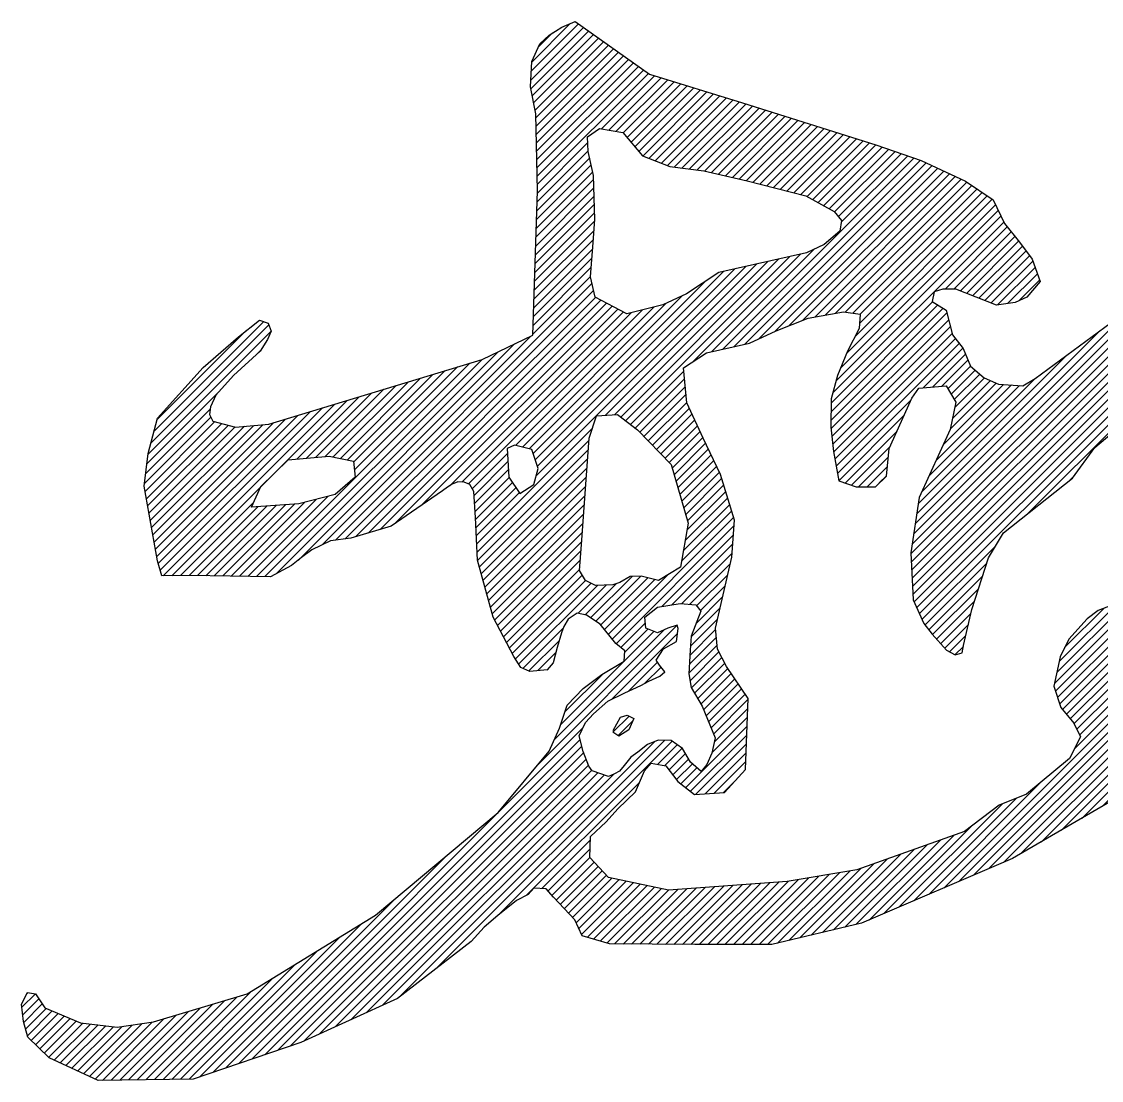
# Model space of a CAD drawing. Extents: x -737978 to 768813, y -372247 to 1140308.
# Drawn here: x -540075 to -538427, y -132518 to -130901 of the extents above; entities that cross this region are included whole.
import ezdxf

# ---------------------------------------------------------------- set-up
doc = ezdxf.new("R2010")
doc.units = 0
doc.header["$LTSCALE"] = 10
doc.header["$MEASUREMENT"] = 0
doc.layers.get('0').update_dxf_attribs({"linetype": 'CONTINUOUS'})

# ---------------------------------------------------------------- blocks, each defined once
blk = doc.blocks.new('TQ1')
h = blk.add_hatch()
h.set_pattern_fill('ANSI31', color=256, scale=2.7, style=0)
h.set_pattern_definition([(45, (-50187.834, -407204.6352), (-3.0308364, 3.0308364), [])])
h.paths.add_polyline_path([(-44496.11, -406053.71), (-44511, -406067.31), (-44512.7, -406078.36), (-44501.64, -406084.73), (-44491.44, -406093.23), (-44484.63, -406107.68), (-44479.01, -406124.63), (-44476.02, -406137.18), (-44472.13, -406147.03), (-44458.98, -406151.51), (-44441.65, -406145.54), (-44420.73, -406138.07), (-44405.19, -406129.71), (-44394.71, -406126.04), (-44391.14, -406122.89), (-44388.41, -406125.62), (-44389.04, -406132.96), (-44388.41, -406143.67), (-44378.23, -406168.27), (-44366.56, -406181.25), (-44357.54, -406192.39), (-44349.98, -406194.96), (-44346.25, -406203.34), (-44341.49, -406218.08), (-44337.37, -406233.23), (-44339.42, -406252.69), (-44341.04, -406264.46), (-44345.46, -406269.32), (-44351.49, -406274.17), (-44360.48, -406275.94), (-44367.69, -406274.02), (-44374.32, -406270.79), (-44380.35, -406266.81), (-44384.92, -406262.11), (-44395.56, -406243.87), (-44396.97, -406231.64), (-44397.44, -406216.58), (-44398.38, -406205.05), (-44400.16, -406191.38), (-44405.51, -406185.34), (-44412.49, -406181.16), (-44421.21, -406180.58), (-44430.51, -406180.92), (-44438.88, -406183.13), (-44444.46, -406187.78), (-44452.27, -406196.63), (-44453.67, -406203.48), (-44455.53, -406208.01), (-44456.11, -406212.89), (-44455.06, -406219.4), (-44454.13, -406222.54), (-44449.6, -406227.42), (-44447.04, -406233.46), (-44439.96, -406242.2), (-44440.07, -406248.48), (-44440.31, -406255.1), (-44445.08, -406267.1), (-44451.36, -406268.03), (-44458.34, -406266.87), (-44463.46, -406263.5), (-44471.95, -406253.15), (-44478.71, -406229.98), (-44483.24, -406216.62), (-44483.13, -406197.41), (-44483.56, -406176.49), (-44482.82, -406150.48), (-44485.95, -406137.85), (-44496.18, -406116.46), (-44503.28, -406107.48), (-44513.31, -406101.84), (-44525.02, -406098.3), (-44535.05, -406098.09), (-44546.33, -406102.68), (-44553.02, -406106.44), (-44559.92, -406115.63), (-44579.58, -406135.93), (-44583.55, -406145.32), (-44585.43, -406156.81), (-44581.88, -406169.75), (-44573.04, -406186.28), (-44572.1, -406199.65), (-44572.8, -406213.5), (-44571.86, -406226.64), (-44577.97, -406233.68), (-44588.77, -406236.49), (-44596.76, -406235.09), (-44607.09, -406228.05), (-44612.26, -406220.3), (-44617.89, -406205.99), (-44621.42, -406184.63), (-44624, -406169.14), (-44626.35, -406162.34), (-44628.88, -406155.84), (-44637.23, -406152.6), (-44643.49, -406152.95), (-44651.15, -406157), (-44663.79, -406168.01), (-44692.54, -406192.35), (-44802.08, -406255.94), (-44909.27, -406301.91), (-44973.04, -406317.08), (-45027.58, -406317.08), (-45088.29, -406316.61), (-45107.74, -406310.92), (-45112.96, -406299.55), (-45128.13, -406283.43), (-45133.3, -406277.55), (-45141.86, -406276.89), (-45145.98, -406281.5), (-45154.38, -406285.78), (-45167.55, -406296.32), (-45177.23, -406304.73), (-45186.5, -406314.82), (-45238.76, -406355.42), (-45307.27, -406386.54), (-45383.91, -406412.54), (-45451.21, -406413.52), (-45486.14, -406397.55), (-45501.2, -406382.75), (-45504.24, -406371.78), (-45505.64, -406359.4), (-45501.43, -406351), (-45495.83, -406351.93), (-45489.05, -406361.97), (-45463.81, -406372.71), (-45437.88, -406375.74), (-45411.94, -406372.01), (-45345.52, -406352.13), (-45254.4, -406296.22), (-45167.29, -406223.31), (-45131.18, -406179.79), (-45123.65, -406163.38), (-45118.29, -406146.96), (-45107.04, -406135.16), (-45093.75, -406125.2), (-45077.84, -406115.73), (-45077.32, -406108.47), (-45083.81, -406103.29), (-45094.83, -406089.54), (-45104.69, -406083.06), (-45111.15, -406081.69), (-45117.62, -406085.88), (-45120.63, -406091.08), (-45122.27, -406095.63), (-45125.37, -406106.1), (-45128.21, -406116.95), (-45132.4, -406121.96), (-45144.8, -406123.05), (-45151.27, -406120.32), (-45156.25, -406112.55), (-45170.85, -406084.46), (-45182.04, -406044.13), (-45183.44, -406013.85), (-45184.62, -405995.37), (-45187.38, -405990.31), (-45191.52, -405988.7), (-45195.9, -405988.58), (-45199.93, -405990.08), (-45203.27, -405992.15), (-45206.72, -405994.79), (-45243.27, -406019.94), (-45271.91, -406028.49), (-45286.33, -406030.25), (-45299.58, -406036.73), (-45306.94, -406042.31), (-45314, -406047.9), (-45329.01, -406055.84), (-45386.12, -406054.96), (-45406.14, -406055.26), (-45409.08, -406044.67), (-45418.67, -405991.49), (-45415.7, -405968.36), (-45409.08, -405943.23), (-45376.65, -405907.16), (-45351.65, -405885.42), (-45336.77, -405873.63), (-45330.56, -405875.75), (-45328.44, -405881.47), (-45331.05, -405887.34), (-45336.28, -405895.67), (-45355.07, -405912.98), (-45367.65, -405927.02), (-45371.57, -405935.18), (-45372.23, -405940.57), (-45369.78, -405945.3), (-45353.77, -405949.55), (-45330.07, -405947.59), (-45178.71, -405901.53), (-45142.66, -405884.4), (-45139.4, -405781.89), (-45140.56, -405727.2), (-45144.41, -405707.87), (-45143.38, -405689.93), (-45137.81, -405677.35), (-45131.2, -405671.17), (-45122.12, -405665.6), (-45112.6, -405661.65), (-45059.94, -405699.09), (-44993.86, -405719.33), (-44899.3, -405749.08), (-44867.1, -405760.22), (-44835.61, -405775), (-44815.89, -405788.27), (-44807.92, -405804.95), (-44797.3, -405818.22), (-44788.19, -405830.35), (-44782.5, -405846.27), (-44791.99, -405857.26), (-44800.33, -405861.05), (-44813.61, -405862.95), (-44842.5, -405851.59), (-44851.56, -405851.59), (-44857.7, -405853.45), (-44859.3, -405860.38), (-44849.17, -405866.51), (-44844.78, -405883.97), (-44837.29, -405893.85), (-44831.9, -405906.43), (-44822.31, -405914.51), (-44812.12, -405919), (-44794.74, -405920.2), (-44786.05, -405915.11), (-44714.23, -405862.05), (-44591.32, -405805), (-44531.55, -405787.79), (-44325.12, -405730.65), (-44251.89, -405720.97), (-44214.74, -405711.82), (-44196.85, -405707), (-44188.91, -405717.59), (-44181.72, -405730.45), (-44171.88, -405747.08), (-44162.04, -405760.32), (-44162.04, -405774.31), (-44220.65, -405835.08), (-44344.13, -405928.95), (-44459.7, -406023.88)])
h.paths.add_polyline_path([(-44924.84, -405810.45), (-44935.92, -405819.89), (-44948.3, -405825.75), (-45010.54, -405839.75), (-45033.67, -405855.06), (-45050.29, -405862.87), (-45076.03, -405869.06), (-45098.51, -405857.34), (-45101.77, -405843.01), (-45099.81, -405818.59), (-45098.77, -405802.3), (-45099.59, -405770.92), (-45103.3, -405753.78), (-45103.76, -405743.59), (-45095.41, -405737.57), (-45078.72, -405740.35), (-45064.81, -405757.03), (-45045.34, -405764.44), (-45021.23, -405767.68), (-44990.63, -405774.63), (-44948.91, -405785.29), (-44928.75, -405796.45), (-44923.54, -405802.96)], flags=16)
h.paths.add_polyline_path([(-44910.23, -405869.39), (-44911.05, -405879.67), (-44919.28, -405895.71), (-44926.28, -405912.98), (-44930.8, -405929.43), (-44931.22, -405949.57), (-44929.16, -405966.84), (-44925.45, -405987.82), (-44913.11, -405991.93), (-44899.53, -405991.93), (-44891.71, -405984.53), (-44889.65, -405964.79), (-44881.01, -405945.46), (-44873.6, -405929.02), (-44868.67, -405922.02), (-44849.33, -405920.38), (-44842.33, -405931.89), (-44846.44, -405951.22), (-44868.37, -405999.5), (-44874.44, -406038.81), (-44872.7, -406072.36), (-44865.18, -406089.12), (-44859.11, -406096.64), (-44848.98, -406107.91), (-44842.91, -406111.37), (-44837.99, -406109.93), (-44836.84, -406104.73), (-44831.05, -406079.01), (-44819.24, -406042.35), (-44808.6, -406024.79), (-44759.5, -405985.86), (-44743.78, -405964.14), (-44728.52, -405951.2), (-44715.57, -405931.8), (-44698.46, -405916.09), (-44685.04, -405912.85), (-44661.46, -405916.09), (-44642.96, -405918.4), (-44628.16, -405926.25), (-44580.91, -405947.09), (-44575.36, -405959.11), (-44568.42, -405974.82), (-44568.42, -405986.37), (-44579.98, -406012.25), (-44607.29, -406034.53), (-44630.41, -406052.09), (-44651.68, -406063.18), (-44664.63, -406073.81), (-44684.06, -406075.65), (-44707.18, -406075.19), (-44727.06, -406074.27), (-44741.4, -406079.81), (-44749.26, -406085.82), (-44762.21, -406100.15), (-44768.22, -406112.62), (-44772.85, -406133.53), (-44767.76, -406148.78), (-44758.51, -406159.87), (-44753.89, -406169.57), (-44761.75, -406184.82), (-44792.31, -406210.32), (-44811.74, -406218.17), (-44836.25, -406236.66), (-44912.66, -406263.99), (-44962.14, -406272.31), (-45046.31, -406278.32), (-45088.85, -406269.54), (-45102.26, -406255.21), (-45101.8, -406240.42), (-45090.7, -406229.79), (-45082.38, -406220.55), (-45069.89, -406208.54), (-45063.42, -406193.75), (-45058.79, -406188.21), (-45048.16, -406190.05), (-45039.83, -406201.14), (-45027.81, -406210.39), (-45006.53, -406209), (-44991.74, -406192.83), (-44989.91, -406142.35), (-45005.17, -406119.71), (-45011.65, -406107.23), (-45013.03, -406092.45), (-45001.48, -406041.94), (-44999.63, -406015.6), (-45009.34, -405983.25), (-45021.83, -405957.37), (-45033.43, -405932.47), (-45035.74, -405907.63), (-45019.28, -405896.94), (-44988.83, -405889.95), (-44969.9, -405881.32), (-44947.26, -405872.27), (-44922.16, -405867.75)], flags=16)
h.paths.add_polyline_path([(-45044.51, -405976.13), (-45032.36, -406017.79), (-45037.94, -406048.96), (-45053.38, -406058.47), (-45065.88, -406055.47), (-45073.49, -406055.7), (-45080.88, -406059.85), (-45085.95, -406061.7), (-45098.18, -406062.16), (-45105.34, -406058.47), (-45109.49, -406051.32), (-45108.1, -406032.88), (-45102.63, -405957.4), (-45097.37, -405941.65), (-45082.6, -405940.66), (-45068.48, -405951.49)], flags=16)
h.paths.add_polyline_path([(-44669.77, -405907.87), (-44665.3, -405903.85), (-44617.81, -405850.46), (-44588.58, -405834.49), (-44564.38, -405823.54), (-44442.36, -405781.02), (-44402.63, -405779.65), (-44375.23, -405785.58), (-44352.4, -405789.23), (-44328.65, -405799.27), (-44305.82, -405812.5), (-44296.69, -405823.45), (-44305.82, -405831.66), (-44337.78, -405860.41), (-44383.91, -405900.11), (-44452.86, -405950.76), (-44485.28, -405979.51), (-44496.24, -405986.35), (-44505.38, -405992.28), (-44519.08, -405986.81), (-44527.3, -405978.14), (-44541.91, -405954.87), (-44559.72, -405931.59), (-44577.98, -405906.5), (-44582.09, -405900.57), (-44609.04, -405900.11), (-44629.59, -405904.22), (-44649.68, -405906.95)], flags=16)
h.paths.add_polyline_path([(-45143.39, -405965.4), (-45138.97, -405978.9), (-45142.09, -405990.33), (-45151.96, -405996.83), (-45159.76, -405985.14), (-45160.8, -405964.88), (-45155.6, -405962.54)], flags=16)
h.paths.add_polyline_path([(-45026.97, -406075.71), (-45023.49, -406080.42), (-45030.25, -406098.02), (-45031.07, -406108.05), (-45031.88, -406124.88), (-45030.25, -406134.5), (-45022.46, -406147.8), (-45013.25, -406170.31), (-45015.5, -406181.16), (-45019.19, -406189.14), (-45023.08, -406194.05), (-45030.66, -406187.5), (-45036.39, -406177.88), (-45044.58, -406172.15), (-45053.59, -406171.95), (-45061.17, -406175.02), (-45068.13, -406180.34), (-45073.05, -406184.02), (-45077.76, -406189.96), (-45082.05, -406194.75), (-45089.02, -406197.73), (-45101.85, -406193.15), (-45107.04, -406179.93), (-45109.71, -406168.88), (-45105.2, -406159.26), (-45099.67, -406153.12), (-45089.43, -406144.32), (-45077.35, -406138.19), (-45066.09, -406133.07), (-45060.35, -406130), (-45052.57, -406126.52), (-45048.88, -406123.45), (-45052.77, -406118.54), (-45055.03, -406115.06), (-45049.91, -406107.08), (-45040.69, -406101.96), (-45039.41, -406092.7), (-45040.27, -406090.25), (-45046.84, -406092.49), (-45054.21, -406095.77), (-45062.4, -406092.49), (-45063.22, -406084.51), (-45054.21, -406077.56), (-45038.03, -406074.89)], flags=16)
h.paths.add_polyline_path([(-44724.67, -406108.82), (-44713.98, -406110.63), (-44702.17, -406115.18), (-44686.49, -406113.59), (-44625.97, -406083.8), (-44565.44, -406036.26), (-44553.49, -406019.77), (-44540.97, -406017.98), (-44531.52, -406021.05), (-44528.2, -406028.19), (-44531.01, -406042.74), (-44540.72, -406056.77), (-44582.6, -406100.67), (-44598.18, -406113.94), (-44612.99, -406120.32), (-44633.94, -406119.81), (-44644.15, -406118.28), (-44660.24, -406128.23), (-44673.32, -406144.12), (-44686.85, -406151.27), (-44701.92, -406160.2), (-44709.84, -406165.56), (-44723.63, -406162.24), (-44726.95, -406152.8), (-44728.99, -406145.66), (-44731.94, -406130.62), (-44731.94, -406114.95)], flags=16)
h.paths.add_polyline_path([(-45075.64, -406154.09), (-45071.05, -406156.51), (-45074.62, -406164.68), (-45081.52, -406169.15), (-45086.3, -406165.92), (-45080.37, -406155.62)], flags=16)
h.paths.add_polyline_path([(-45270.1, -405973.7), (-45268.93, -405985.11), (-45282.99, -405997.4), (-45308.76, -406004.13), (-45342.45, -406006.47), (-45335.71, -405991.84), (-45316.38, -405972.82), (-45287.38, -405970.18)], flags=16)
h.paths.add_polyline_path([(-44287.75, -405763.63), (-44278.83, -405758.8), (-44262.53, -405758.29), (-44254.12, -405763.63), (-44254.38, -405782.22), (-44265.58, -405789.85), (-44272.97, -405788.84), (-44284.69, -405776.36)], flags=16)
h.paths.add_polyline_path([(-44258.45, -405802.33), (-44254.63, -405793.67), (-44249.79, -405790.87), (-44243.17, -405810.98), (-44253.36, -405813.78)], flags=16)
for points in [[(-45112.6, -405661.65), (-45059.94, -405699.09), (-44993.86, -405719.33), (-44899.3, -405749.08), (-44867.1, -405760.22), (-44835.61, -405775), (-44815.89, -405788.27), (-44807.92, -405804.95), (-44797.3, -405818.22), (-44788.19, -405830.35), (-44782.5, -405846.27), (-44791.99, -405857.26), (-44800.33, -405861.05), (-44813.61, -405862.95), (-44842.5, -405851.59), (-44851.56, -405851.59), (-44857.7, -405853.45), (-44859.3, -405860.38), (-44849.17, -405866.51), (-44844.78, -405883.97), (-44837.29, -405893.85), (-44831.9, -405906.43), (-44822.31, -405914.51), (-44812.12, -405919), (-44794.74, -405920.2), (-44786.05, -405915.11), (-44714.23, -405862.05)], [(-44692.54, -406192.35), (-44802.08, -406255.94), (-44909.27, -406301.91), (-44973.04, -406317.08), (-45027.58, -406317.08), (-45088.29, -406316.61), (-45107.74, -406310.92), (-45112.96, -406299.55), (-45128.13, -406283.43), (-45133.3, -406277.55), (-45141.86, -406276.89), (-45145.98, -406281.5), (-45154.38, -406285.78), (-45167.55, -406296.32), (-45177.23, -406304.73), (-45186.5, -406314.82), (-45238.76, -406355.42), (-45307.27, -406386.54), (-45383.91, -406412.54), (-45451.21, -406413.52), (-45486.14, -406397.55), (-45501.2, -406382.75), (-45504.24, -406371.78), (-45505.64, -406359.4), (-45501.43, -406351), (-45495.83, -406351.93), (-45489.05, -406361.97), (-45463.81, -406372.71), (-45437.88, -406375.74), (-45411.94, -406372.01), (-45345.52, -406352.13), (-45254.4, -406296.22), (-45167.29, -406223.31), (-45131.18, -406179.79), (-45123.65, -406163.38), (-45118.29, -406146.96), (-45107.04, -406135.16), (-45093.75, -406125.2), (-45077.84, -406115.73), (-45077.32, -406108.47), (-45083.81, -406103.29), (-45094.83, -406089.54), (-45104.69, -406083.06), (-45111.15, -406081.69), (-45117.62, -406085.88), (-45120.63, -406091.08), (-45122.27, -406095.63), (-45125.37, -406106.1), (-45128.21, -406116.95), (-45132.4, -406121.96), (-45144.8, -406123.05), (-45151.27, -406120.32), (-45156.25, -406112.55), (-45170.85, -406084.46), (-45182.04, -406044.13), (-45183.44, -406013.85), (-45184.62, -405995.37), (-45187.38, -405990.31), (-45191.52, -405988.7), (-45195.9, -405988.58), (-45199.93, -405990.08), (-45203.27, -405992.15), (-45206.72, -405994.79), (-45243.27, -406019.94), (-45271.91, -406028.49), (-45286.33, -406030.25), (-45299.58, -406036.73), (-45306.94, -406042.31), (-45314, -406047.9), (-45329.01, -406055.84), (-45386.12, -406054.96), (-45406.14, -406055.26), (-45409.08, -406044.67), (-45418.67, -405991.49), (-45415.7, -405968.36), (-45409.08, -405943.23), (-45376.65, -405907.16), (-45351.65, -405885.42), (-45336.77, -405873.63), (-45330.56, -405875.75), (-45328.44, -405881.47), (-45331.05, -405887.34), (-45336.28, -405895.67), (-45355.07, -405912.98), (-45367.65, -405927.02), (-45371.57, -405935.18), (-45372.23, -405940.57), (-45369.78, -405945.3), (-45353.77, -405949.55), (-45330.07, -405947.59), (-45178.71, -405901.53), (-45142.66, -405884.4), (-45139.4, -405781.89), (-45140.56, -405727.2), (-45144.41, -405707.87), (-45143.38, -405689.93), (-45137.81, -405677.35), (-45131.2, -405671.17), (-45122.12, -405665.6), (-45112.6, -405661.65)], [(-45098.77, -405802.3), (-45099.59, -405770.92), (-45103.3, -405753.78), (-45103.76, -405743.59), (-45095.41, -405737.57), (-45078.72, -405740.35), (-45064.81, -405757.03), (-45045.34, -405764.44), (-45021.23, -405767.68), (-44990.63, -405774.63), (-44948.91, -405785.29), (-44928.75, -405796.45), (-44923.54, -405802.96), (-44924.84, -405810.45), (-44935.92, -405819.89), (-44948.3, -405825.75), (-45010.54, -405839.75), (-45033.67, -405855.06), (-45050.29, -405862.87), (-45076.03, -405869.06), (-45098.51, -405857.34), (-45101.77, -405843.01), (-45099.81, -405818.59), (-45098.77, -405802.3)], [(-44727.06, -406074.27), (-44741.4, -406079.81), (-44749.26, -406085.82), (-44762.21, -406100.15), (-44768.22, -406112.62), (-44772.85, -406133.53), (-44767.76, -406148.78), (-44758.51, -406159.87), (-44753.89, -406169.57), (-44761.75, -406184.82), (-44792.31, -406210.32), (-44811.74, -406218.17), (-44836.25, -406236.66), (-44912.66, -406263.99), (-44962.14, -406272.31), (-45046.31, -406278.32), (-45088.85, -406269.54), (-45102.26, -406255.21), (-45101.8, -406240.42), (-45090.7, -406229.79), (-45082.38, -406220.55), (-45069.89, -406208.54), (-45063.42, -406193.75), (-45058.79, -406188.21), (-45048.16, -406190.05), (-45039.83, -406201.14), (-45027.81, -406210.39), (-45006.53, -406209), (-44991.74, -406192.83), (-44989.91, -406142.35), (-45005.17, -406119.71), (-45011.65, -406107.23), (-45013.03, -406092.45), (-45001.48, -406041.94), (-44999.63, -406015.6), (-45009.34, -405983.25), (-45021.83, -405957.37), (-45033.43, -405932.47), (-45033.43, -405932.47), (-45035.74, -405907.63), (-45019.28, -405896.94), (-44988.83, -405889.95), (-44969.9, -405881.32), (-44947.26, -405872.27), (-44922.16, -405867.75), (-44910.23, -405869.39), (-44911.05, -405879.67), (-44919.28, -405895.71), (-44926.28, -405912.98), (-44930.8, -405929.43), (-44931.22, -405949.57), (-44929.16, -405966.84), (-44925.45, -405987.82), (-44913.11, -405991.93), (-44899.53, -405991.93), (-44891.71, -405984.53), (-44889.65, -405964.79), (-44881.01, -405945.46), (-44873.6, -405929.02), (-44868.67, -405922.02), (-44849.33, -405920.38), (-44842.33, -405931.89), (-44846.44, -405951.22), (-44868.37, -405999.5), (-44874.44, -406038.81), (-44872.7, -406072.36), (-44865.18, -406089.12), (-44859.11, -406096.64), (-44848.98, -406107.91), (-44842.91, -406111.37), (-44837.99, -406109.93), (-44836.84, -406104.73), (-44831.05, -406079.01), (-44819.24, -406042.35), (-44808.6, -406024.79), (-44759.5, -405985.86), (-44743.78, -405964.14), (-44728.52, -405951.2)], [(-45102.63, -405957.4), (-45097.37, -405941.65), (-45082.6, -405940.66), (-45068.48, -405951.49), (-45044.51, -405976.13), (-45032.36, -406017.79), (-45037.94, -406048.96), (-45053.38, -406058.47), (-45065.88, -406055.47), (-45073.49, -406055.7), (-45080.88, -406059.85), (-45085.95, -406061.7), (-45098.18, -406062.16), (-45105.34, -406058.47), (-45109.49, -406051.32), (-45108.1, -406032.88), (-45102.63, -405957.4)], [(-45160.8, -405964.88), (-45159.76, -405985.14), (-45151.96, -405996.83), (-45142.09, -405990.33), (-45138.97, -405978.9), (-45143.39, -405965.4), (-45155.6, -405962.54), (-45160.8, -405964.88)], [(-45335.71, -405991.84), (-45316.38, -405972.82), (-45287.38, -405970.18), (-45270.1, -405973.7), (-45268.93, -405985.11), (-45282.99, -405997.4), (-45308.76, -406004.13), (-45342.45, -406006.47), (-45335.71, -405991.84)], [(-45046.84, -406092.49), (-45054.21, -406095.77), (-45062.4, -406092.49), (-45063.22, -406084.51), (-45054.21, -406077.56), (-45038.03, -406074.89), (-45026.97, -406075.71), (-45023.49, -406080.42), (-45030.25, -406098.02), (-45031.07, -406108.05), (-45031.88, -406124.88), (-45030.25, -406134.5), (-45022.46, -406147.8), (-45013.25, -406170.31), (-45015.5, -406181.16), (-45019.19, -406189.14), (-45023.08, -406194.05), (-45030.66, -406187.5), (-45036.39, -406177.88), (-45044.58, -406172.15), (-45053.59, -406171.95), (-45061.17, -406175.02), (-45068.13, -406180.34), (-45073.05, -406184.02), (-45077.76, -406189.96), (-45081.24, -406193.85), (-45084.72, -406195.89), (-45089.02, -406197.73), (-45100.49, -406193.64), (-45102.95, -406190.37), (-45107.04, -406179.93), (-45109.71, -406168.88), (-45105.2, -406159.26), (-45099.67, -406153.12), (-45089.43, -406144.32), (-45077.35, -406138.19), (-45066.09, -406133.07), (-45060.35, -406130), (-45052.57, -406126.52), (-45048.88, -406123.45), (-45052.77, -406118.54), (-45055.03, -406115.06), (-45049.91, -406107.08), (-45040.69, -406101.96), (-45039.41, -406092.7), (-45040.27, -406090.25), (-45046.84, -406092.49)], [(-45085.74, -406164.94), (-45080.37, -406155.62), (-45075.64, -406154.09), (-45071.05, -406156.51), (-45074.62, -406164.68), (-45081.52, -406169.15), (-45085.86, -406166.21)]]:
    blk.add_lwpolyline(points)

msp = doc.modelspace()

# ---------------------------------------------------------------- block references
at = {"xscale": 2.15028113370122, "yscale": 2.15028113370122, "zscale": 2.15028113370122}
msp.add_blockref('TQ1', (-442225.1, 741385.6), dxfattribs=at)

doc.saveas('drawing.dxf')
